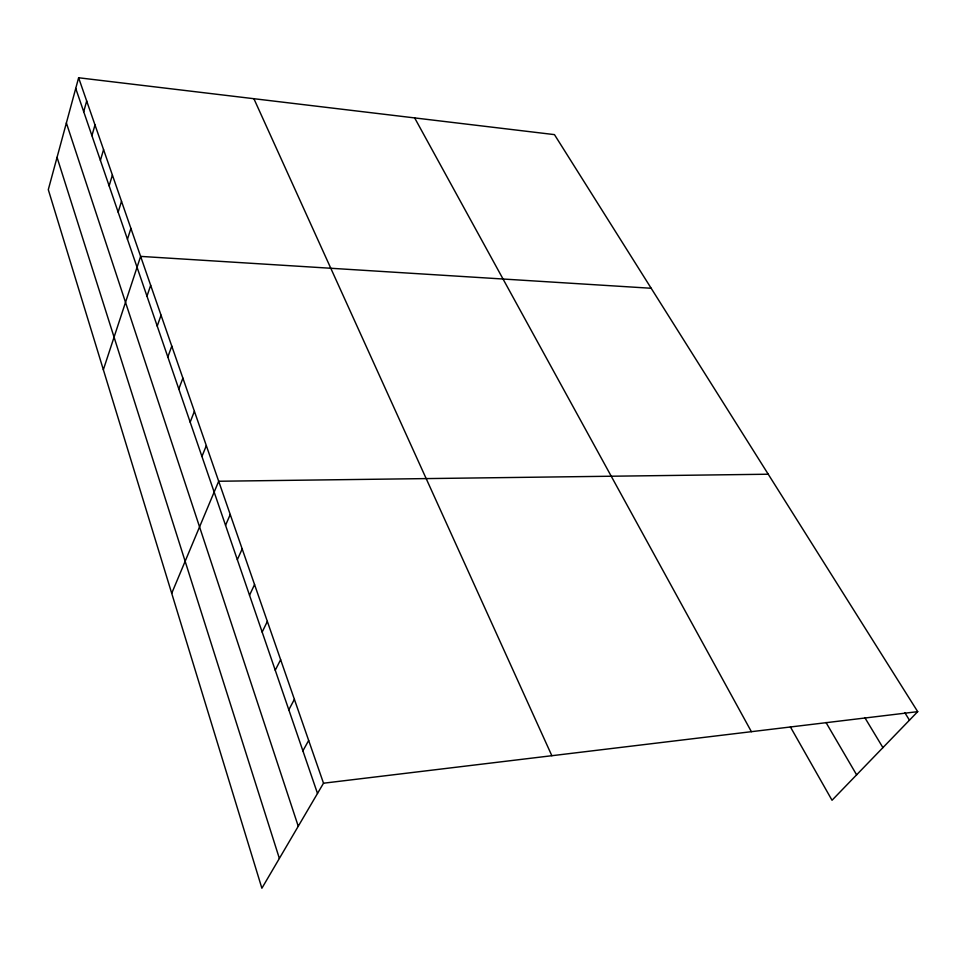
<?xml version="1.0" encoding="UTF-8"?>
<svg xmlns="http://www.w3.org/2000/svg" width="966" height="966" viewBox="0 0 966 966"><rect width="100%" height="100%" fill="white"/><g stroke="black" fill="none" stroke-linecap="round" stroke-linejoin="round"><path stroke-width="1.45" d="M78.62 77.763L48.3 189.65L261.883 888.237L323.513 783.209L78.62 77.763L554.46 134.624L917.7 711.652L832.028 800.259L790.405 726.927M83.716 111.706L86.686 100.995M91.927 135.675L94.994 124.928M100.404 160.38L103.567 149.609M109.146 185.858L112.394 175.051M118.154 212.134L121.511 201.302M127.452 239.254L130.917 228.399M103.35 369.724L140.625 256.388L651.181 288.266M146.977 296.188L150.672 285.296M157.229 326.085L161.044 315.194M167.83 357.009L171.779 346.118M178.807 389.008L182.888 378.129M190.169 422.154L194.395 411.275M201.942 456.483L206.326 445.628M171.719 593.317L218.69 481.249L768.236 474.221M225.549 525.311L230.234 514.516M237.334 559.676L242.188 548.93M249.53 595.237L254.553 584.551M262.16 632.066L267.353 621.44M275.25 670.223L280.635 659.681M288.81 709.793L294.401 699.324M302.889 750.836L308.673 740.475M323.513 783.209L917.7 711.652M904.768 712.618L909.465 720.165M864.812 717.605L882.924 747.624M825.99 722.471L856.613 774.829M414.655 117.912L751.391 731.685M253.889 98.701L551.852 755.714M75.734 88.437L317.5 793.448M66.376 122.96L298.252 826.244M57.054 157.361L279.367 858.436"/></g></svg>
